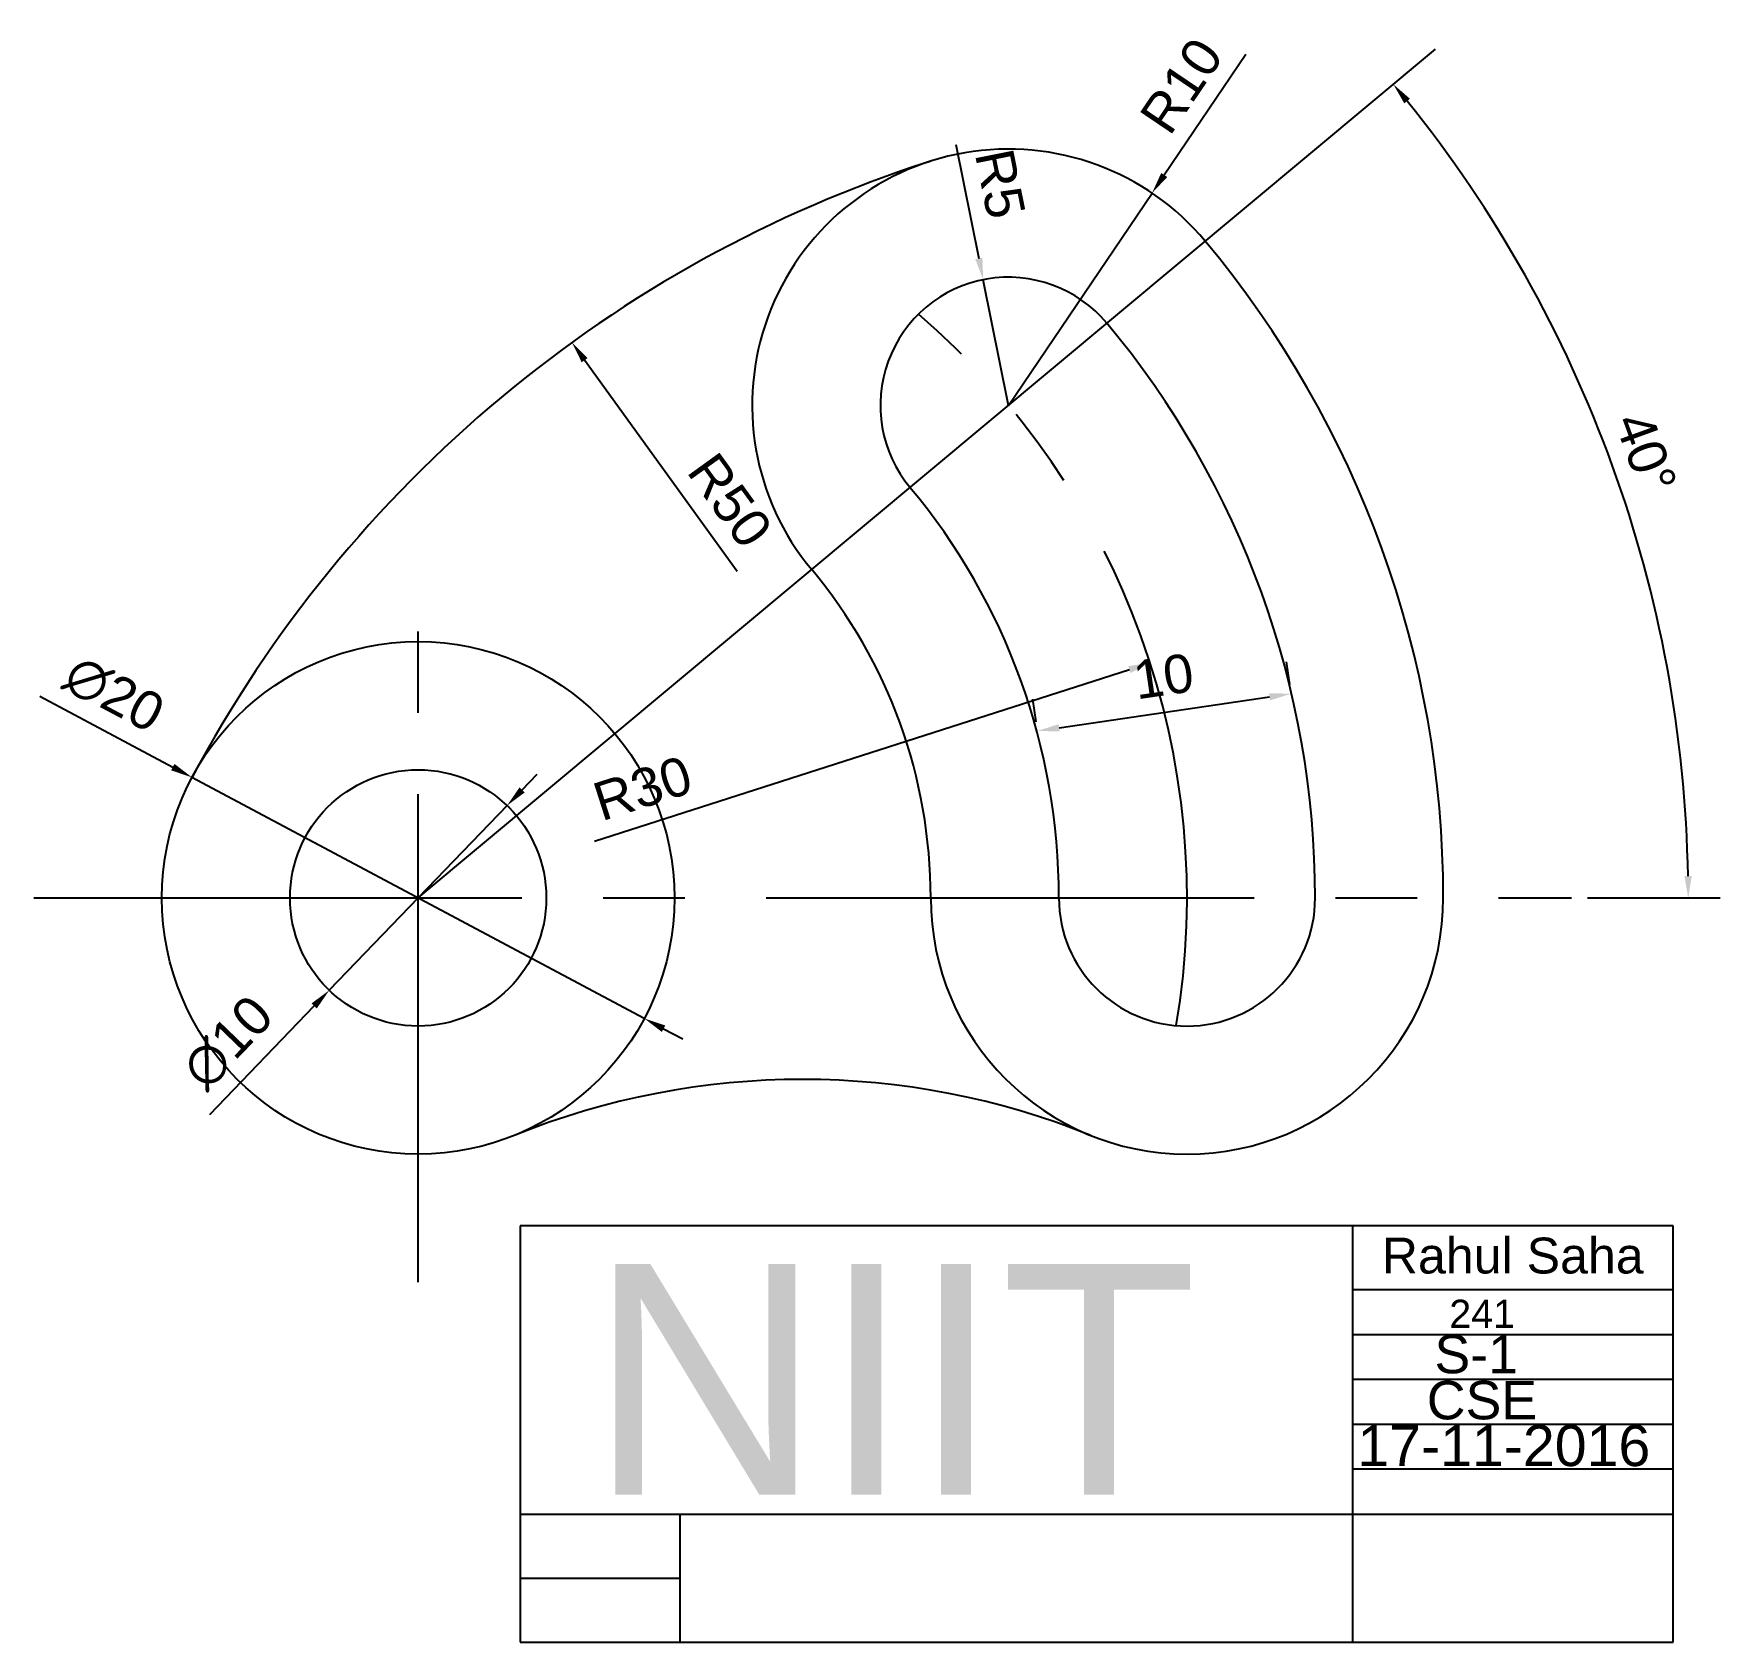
# Model space of a CAD drawing. Header units: millimetres. Extents: x -15 to 50.8, y -29 to 33.7.
import ezdxf

# ---------------------------------------------------------------- set-up
doc = ezdxf.new("R2010")
doc.units = ezdxf.units.MM
doc.linetypes.add('CENTER', pattern=[50.8, 31.75, -6.35, 6.35, -6.35])
doc.linetypes.add('CENTER2', pattern=[28.575, 19.05, -3.175, 3.175, -3.175])
doc.styles.get("Standard").update_dxf_attribs({"font": 'arial.ttf'})
doc.dimstyles.new('ISO-25', dxfattribs={"dimtxt": 1.5, "dimasz": 0.85, "dimexe": 1.25, "dimexo": 0.625, "dimtad": 1, "dimtxsty": 'Standard', "dimcen": 2.5, "dimadec": 0, "dimazin": 0, "dimtfac": 1, "dimtmove": 0, "dimatfit": 3, "dimfxl": 1, "dimarcsym": 0})

# ---------------------------------------------------------------- blocks, each defined once
blk = doc.blocks.new('*D1')
at = {"color": 0, "linetype": 'CENTER', "lineweight": -2, "transparency": 16777216}
for p, q in [((-14.76, 7.868), (-9.575, 5.104)), ((8.825, -4.704), (-8.825, 4.704)), ((9.575, -5.104), (10.325, -5.504))]:
    blk.add_line(p, q, dxfattribs=at)
at = {"color": 0, "linetype": 'CENTER', "transparency": 16777216}
for points in [[(-9.508, 5.229), (-9.641, 4.979), (-8.825, 4.704)], [(9.641, -4.979), (9.508, -5.229), (8.825, -4.704)]]:
    blk.add_solid(points, dxfattribs=at)
at = {"layer": 'Defpoints', "color": 0, "linetype": 'CENTER', "transparency": 16777216}
for p in [(-8.825, 4.704), (8.825, -4.704)]:
    blk.add_point(p, dxfattribs=at)
at = {"color": 0, "linetype": 'CENTER', "transparency": 16777216, "insert": (-11.868, 7.95), "char_height": 1.5, "attachment_point": 5, "rotation": 331.94}
blk.add_mtext('∅20', dxfattribs=at)
blk = doc.blocks.new('*D2')
at = {"color": 0, "linetype": 'CENTER', "lineweight": -2, "transparency": 16777216}
for p, q in [((4.057, 4.215), (4.646, 4.827)), ((3.467, 3.602), (-3.467, -3.602)), ((-8.131, -8.448), (-4.057, -4.215))]:
    blk.add_line(p, q, dxfattribs=at)
at = {"color": 0, "linetype": 'CENTER', "transparency": 16777216}
for points in [[(3.955, 4.313), (4.159, 4.117), (3.467, 3.602)], [(-4.159, -4.117), (-3.955, -4.313), (-3.467, -3.602)]]:
    blk.add_solid(points, dxfattribs=at)
at = {"layer": 'Defpoints', "color": 0, "linetype": 'CENTER', "transparency": 16777216}
for p in [(3.467, 3.602), (-3.467, -3.602)]:
    blk.add_point(p, dxfattribs=at)
at = {"color": 0, "linetype": 'CENTER', "transparency": 16777216, "insert": (-7.421, -5.644), "char_height": 1.5, "attachment_point": 5, "rotation": 46.09389}
blk.add_mtext('∅10', dxfattribs=at)
blk = doc.blocks.new('*D3')
at = {"color": 0, "lineweight": -2, "transparency": 16777216}
blk.add_line((45.625, 0), (50.808, 0), dxfattribs=at)
blk.add_arc((0, 0), 49.558, 0.98273, 38.86404, dxfattribs=at)
at = {"color": 0, "transparency": 16777216}
for points in [[(38.478, 31.006), (38.697, 31.186), (38.048, 31.753)], [(49.692, 0.851), (49.409, 0.849), (49.558, 0)]]:
    blk.add_solid(points, dxfattribs=at)
at = {"layer": 'Defpoints', "color": 0, "transparency": 16777216}
for p in [(39.692, 33.125), (48.232, 11.386), (-15, 0), (0, 0), (45, 0)]:
    blk.add_point(p, dxfattribs=at)
at = {"color": 0, "transparency": 16777216, "insert": (47.899, 17.361), "char_height": 1.5, "attachment_point": 5, "rotation": 289.92339}
blk.add_mtext('40°', dxfattribs=at)
blk = doc.blocks.new('*D4')
at = {"color": 0, "lineweight": -2, "transparency": 16777216}
blk.add_line((6.886, 2.211), (27.754, 8.912), dxfattribs=at)
at = {"color": 0, "transparency": 16777216}
blk.add_solid([(27.711, 9.047), (27.798, 8.777), (28.564, 9.172)], dxfattribs=at)
at = {"layer": 'Defpoints', "color": 0, "transparency": 16777216}
for p in [(28.564, 9.172), (0, 0)]:
    blk.add_point(p, dxfattribs=at)
at = {"color": 0, "transparency": 16777216, "insert": (8.759, 4.274), "char_height": 1.5, "attachment_point": 5, "rotation": 17.80158}
blk.add_mtext('R30', dxfattribs=at)
blk = doc.blocks.new('*D5')
at = {"color": 0, "lineweight": -2, "transparency": 16777216}
for p, q in [((20.984, 29.398), (21.878, 24.957)), ((23.033, 19.222), (22.046, 24.124))]:
    blk.add_line(p, q, dxfattribs=at)
at = {"color": 0, "transparency": 16777216}
blk.add_solid([(22.017, 24.985), (21.739, 24.929), (22.046, 24.124)], dxfattribs=at)
at = {"layer": 'Defpoints', "color": 0, "transparency": 16777216}
for p in [(22.046, 24.124), (23.033, 19.222)]:
    blk.add_point(p, dxfattribs=at)
at = {"color": 0, "transparency": 16777216, "insert": (22.708, 27.868), "char_height": 1.5, "attachment_point": 5, "rotation": 281.38407}
blk.add_mtext('R5', dxfattribs=at)
blk = doc.blocks.new('*D6')
at = {"color": 0, "lineweight": -2, "transparency": 16777216}
for p, q in [((32.293, 32.914), (29.111, 28.21)), ((23.033, 19.222), (28.635, 27.505))]:
    blk.add_line(p, q, dxfattribs=at)
at = {"color": 0, "transparency": 16777216}
blk.add_solid([(28.994, 28.289), (29.229, 28.13), (28.635, 27.505)], dxfattribs=at)
at = {"layer": 'Defpoints', "color": 0, "transparency": 16777216}
for p in [(28.635, 27.505), (23.033, 19.222)]:
    blk.add_point(p, dxfattribs=at)
at = {"color": 0, "transparency": 16777216, "insert": (29.788, 31.693), "char_height": 1.5, "attachment_point": 5, "rotation": 55.92857}
blk.add_mtext('R10', dxfattribs=at)
blk = doc.blocks.new('*D7')
at = {"color": 0, "lineweight": -2, "transparency": 16777216}
for p, q in [((34.009, 8.323), (33.879, 9.207)), ((24.115, 6.868), (23.985, 7.752)), ((25.008, 6.639), (33.22, 7.846))]:
    blk.add_line(p, q, dxfattribs=at)
at = {"color": 0, "transparency": 16777216}
for points in [[(33.199, 7.987), (33.24, 7.706), (34.061, 7.97)], [(24.988, 6.779), (25.029, 6.499), (24.167, 6.515)]]:
    blk.add_solid(points, dxfattribs=at)
at = {"layer": 'Defpoints', "color": 0, "transparency": 16777216}
for p in [(34.061, 7.97), (34.1, 7.704), (24.206, 6.249)]:
    blk.add_point(p, dxfattribs=at)
at = {"color": 0, "transparency": 16777216, "insert": (29.082, 8.644), "char_height": 1.5, "attachment_point": 5, "rotation": 8.36639}
blk.add_mtext('10', dxfattribs=at)
blk = doc.blocks.new('*D8')
at = {"color": 0, "lineweight": -2, "transparency": 16777216}
blk.add_line((12.453, 12.739), (6.496, 20.985), dxfattribs=at)
at = {"color": 0, "transparency": 16777216}
blk.add_solid([(6.611, 21.068), (6.382, 20.902), (5.999, 21.674)], dxfattribs=at)
at = {"layer": 'Defpoints', "color": 0, "transparency": 16777216}
for p in [(5.999, 21.674), (35.276, -18.858)]:
    blk.add_point(p, dxfattribs=at)
at = {"color": 0, "transparency": 16777216, "insert": (12.166, 15.511), "char_height": 1.5, "attachment_point": 5, "rotation": 305.84103}
blk.add_mtext('R50', dxfattribs=at)

msp = doc.modelspace()

# ---------------------------------------------------------------- linework, layer by layer
for p, q in [((0, 0), (39.692, 33.125)), ((48.975, -12.797), (3.975, -12.797)), ((3.975, -12.797), (3.975, -29.047)), ((36.475, -29.047), (36.475, -12.797)), ((48.975, -29.047), (48.975, -12.797)), ((48.975, -15.297), (36.475, -15.297)), ((48.975, -17.047), (36.475, -17.047)), ((48.975, -18.797), (36.475, -18.797)), ((48.975, -20.547), (36.475, -20.547)), ((48.975, -22.297), (36.475, -22.297)), ((3.975, -24.047), (48.975, -24.047)), ((10.225, -29.047), (10.225, -24.047)), ((3.975, -26.547), (10.225, -26.547)), ((3.975, -29.047), (12.975, -29.047)), ((3.975, -29.047), (48.975, -29.047))]:
    msp.add_line(p, q)
at = {"linetype": 'CENTER2'}
for p, q in [((0, -15), (0, 12)), ((-15, 0), (45, 0))]:
    msp.add_line(p, q, dxfattribs=at)
for radius in [10, 5]:
    msp.add_circle((0, 0), radius)
for centre, radius, start, end in [((23.033, 19.222), 10, 39.82157, 219.84677), ((35.276, -18.858), 50, 107.82246, 151.87109), ((0, 0), 40, 0, 39.85308), ((23.033, 19.222), 5, 39.8468, 219.89709), ((0, 0), 35, 0, 39.84678), ((0, 0), 25, 0, 39.85684), ((0, 0), 20, 0, 39.84678), ((30, 0), 10, 180, 0), ((30, 0), 5, 180, 0), ((15, -37.081), 30, 67.97569, 112.02431)]:
    msp.add_arc(centre, radius, start, end)
msp.add_arc((0, 0), 30, 350.43962, 49.40716, dxfattribs=at)

# ---------------------------------------------------------------- texts
for s, height, p in [(' Rahul Saha', 1.4, (37.057, -14.656)), ('NIIT', 9, (6.666, -23.285)), ('       241', 1.1, (37.246, -16.779)), ('S-1', 1.5, (39.655, -18.551)), ('CSE', 1.5, (39.356, -20.348)), ('17-11-2016', 1.6, (36.646, -22.171))]:
    msp.add_text(s, height=height).set_placement(p)

# ---------------------------------------------------------------- dimensions: what is measured, and where the dimension line sits
for mpoint, picture, middle in [((28.635, 27.505), '*D6', (29.788, 31.693)), ((22.046, 24.124), '*D5', (22.708, 27.868))]:
    dim = msp.add_radius_dim(center=(23.033, 19.222), mpoint=mpoint, dimstyle='ISO-25')
    dim.commit()
    dim.dimension.update_dxf_attribs({"geometry": picture, "text_midpoint": middle})
dim = msp.add_angular_dim_2l(base=(48.232, 11.386), line1=((-15, 0), (45, 0)), line2=((0, 0), (39.692, 33.125)), dimstyle='ISO-25')
dim.commit()
dim.dimension.update_dxf_attribs({"geometry": '*D3', "text_midpoint": (47.899, 17.361)})
for center, mpoint, picture, middle in [((35.276, -18.858), (5.999, 21.674), '*D8', (11.039, 14.696)), ((0, 0), (28.564, 9.172), '*D4', (9.184, 2.949))]:
    dim = msp.add_radius_dim(center=center, mpoint=mpoint, dimstyle='ISO-25')
    dim.commit()
    dim.dimension.update_dxf_attribs({"geometry": picture, "text_midpoint": middle, "dimtype": 164})
at = {"linetype": 'CENTER'}
for p1, p2, picture, middle in [((8.825, -4.704), (-8.825, 4.704), '*D1', (-11.868, 7.95)), ((3.467, 3.602), (-3.467, -3.602), '*D2', (-7.421, -5.644))]:
    dim = msp.add_diameter_dim_2p(p1=p1, p2=p2, dimstyle='ISO-25', dxfattribs=at)
    dim.commit()
    dim.dimension.update_dxf_attribs({"geometry": picture, "text_midpoint": middle})
dim = msp.add_linear_dim(base=(34.061, 7.97), p1=(24.206, 6.249), p2=(34.1, 7.704), angle=8.36639, dimstyle='ISO-25')
dim.commit()
dim.dimension.update_dxf_attribs({"geometry": '*D7', "text_midpoint": (29.285, 7.268), "dimtype": 161})

doc.saveas('drawing.dxf')
